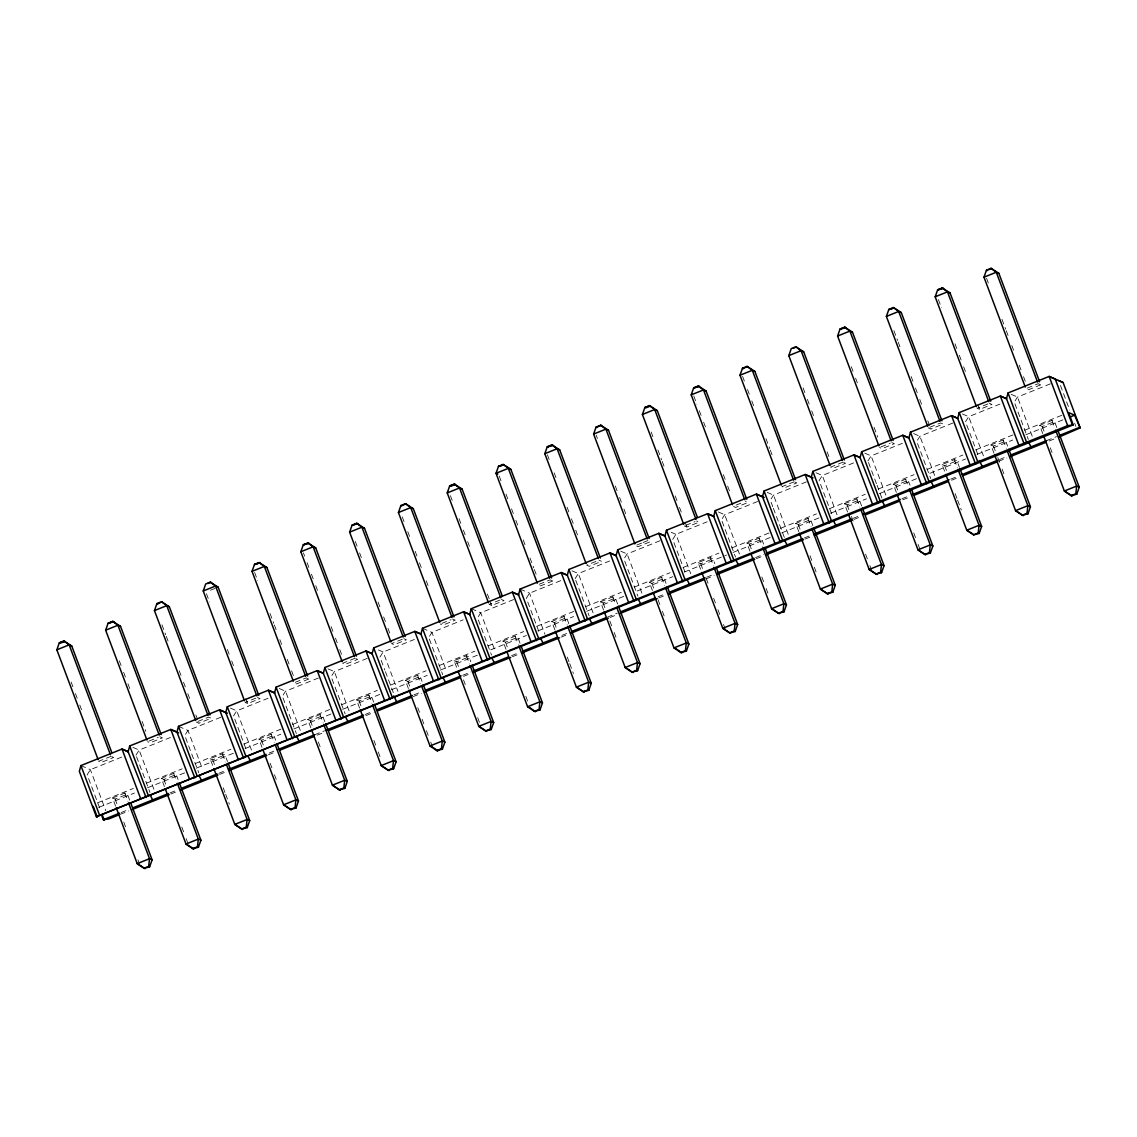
<?xml version="1.0" encoding="UTF-8"?>
<svg xmlns="http://www.w3.org/2000/svg" width="1137" height="1137" viewBox="0 0 1137 1137"><rect width="100%" height="100%" fill="white"/><g stroke="black" fill="none" stroke-linecap="round" stroke-linejoin="round"><path stroke-width="0.75" stroke-dasharray="5 3.75" d="M135.971 755.139L139.155 750.065L170.408 737.501M233.554 715.912L236.752 710.838L267.991 698.289M283.156 695.034L285.543 691.225L318.431 678.007M379.943 657.072L383.141 652.013L414.38 639.449M429.544 636.194L431.932 632.399L463.185 619.836M575.137 578.634L578.321 573.56L609.574 560.996M672.72 539.407L675.918 534.333L707.171 521.784M722.322 518.529L724.71 514.72L757.612 501.502M867.915 460.954L871.113 455.894L902.352 443.331M965.512 421.742L968.696 416.668L999.949 404.104M1015.099 400.849L1017.501 397.055L1050.389 383.837M210.43 590.245L215.049 588.383M149.089 741.054L158.299 737.344M197.881 721.441L208.639 717.12L211.226 718.229L198.932 723.175L196.346 722.052M255.896 698.118L245.137 702.439L247.724 703.561L260.018 698.615L257.431 697.507M402.285 639.278L391.526 643.613L394.113 644.722L406.406 639.79L403.82 638.667M441.867 623.374L451.076 619.679M499.882 600.066L489.123 604.387L491.71 605.509L504.004 600.563L501.417 599.441M595.93 561.451L586.72 565.16L589.307 566.283L601.601 561.337L599.014 560.214M637.047 544.936L641.652 543.074M643.201 542.463L647.806 540.601L650.392 541.724L638.099 546.67L635.512 545.547M685.838 525.322L695.062 521.613M740.784 503.236L733.109 506.32L735.696 507.443L747.99 502.497L745.403 501.389M881.033 446.869L890.257 443.16M929.824 427.256L940.583 422.936L943.17 424.058L930.876 429.004L928.289 427.882M987.84 403.948L977.081 408.268L979.668 409.391L991.961 404.445L989.375 403.322M308.823 679.016L296.515 683.948L293.929 682.825L306.237 677.894L308.823 679.016L307.587 675.733M552.795 580.95L540.501 585.896L537.915 584.773L550.209 579.827L552.795 580.95L551.573 577.667M684.303 525.934L686.89 527.056L699.184 522.11L696.597 521.002M1040.767 384.832L1028.473 389.778L1025.887 388.655L1038.18 383.709L1040.767 384.832L1039.531 381.549M121.602 757.114L90.363 769.678L87.165 774.752L100.568 810.397M220.848 717.234L187.96 730.451L184.762 735.525L198.762 772.79M367.237 658.394L334.349 671.612L331.151 676.686L345.165 713.951M513.626 599.569L480.738 612.786L477.54 617.86L491.554 655.111M560.783 580.609L529.529 593.173L526.332 598.247L539.734 633.892M660.014 540.729L627.127 553.946L623.929 559.02L637.942 596.285M806.403 481.889L773.515 495.107L770.317 500.181L772.762 506.661M853.56 462.944L822.307 475.493L819.123 480.567L832.511 516.212M952.792 423.063L919.904 436.281L916.706 441.341L930.72 478.606M97.54 802.836L133.327 788.453M146.332 783.222L182.119 768.839M195.138 763.609L230.925 749.24M243.929 744.01L281.336 728.973M292.721 724.397L330.142 709.36M341.526 704.784L377.313 690.401M390.318 685.17L426.105 670.787M439.124 665.557L474.896 651.174M487.915 645.944L523.702 631.561M536.707 626.331L574.114 611.294M585.512 606.717L621.285 592.334M634.304 587.104L670.091 572.721M683.095 567.505L718.882 553.122M731.901 547.892L769.308 532.855M780.693 528.279L816.48 513.896M829.484 508.665L865.271 494.282M878.29 489.052L914.063 474.669M927.081 469.439L962.868 455.056M975.873 449.826L1013.294 434.789M1024.679 430.212L1062.086 415.176M115.633 806.19L112.549 797.975L124.843 793.029L127.429 794.152L129.888 800.718M164.424 786.577L161.34 778.362L173.634 773.43L176.221 774.539L178.068 779.47M212.605 765.315L210.132 758.749L222.426 753.817L225.012 754.925L227.485 761.492M262.022 747.35L258.938 739.135L271.231 734.204L273.818 735.326L275.666 740.244M310.813 727.737L307.729 719.536L320.023 714.59L322.61 715.713L325.083 722.279M359.605 708.124L356.521 699.923L368.814 694.977L371.401 696.1L373.874 702.666M408.41 688.51L405.326 680.31L417.62 675.364L420.207 676.487L422.054 681.404M456.591 667.263L454.118 660.696L466.412 655.751L468.998 656.873L470.846 661.791M505.993 649.284L502.909 641.083L515.203 636.137L517.79 637.26L520.263 643.826M554.799 629.685L551.715 621.47L564.009 616.524L566.596 617.647L569.054 624.213M603.591 610.072L600.507 601.857L612.8 596.911L615.387 598.034L617.86 604.6M652.396 590.458L649.298 582.243L661.606 577.312L664.193 578.42L666.04 583.352M700.563 569.196L698.104 562.63L710.398 557.698L712.984 558.807L714.832 563.739M749.979 551.232L746.895 543.017L759.189 538.085L761.776 539.208L763.623 544.126M798.785 531.619L795.687 523.418L807.995 518.472L810.582 519.595L813.04 526.161M847.577 512.005L844.493 503.805L856.786 498.859L859.373 499.982L861.846 506.548M896.368 492.392L893.284 484.191L905.578 479.245L908.165 480.368L910.026 485.286M944.549 471.144L942.09 464.578L954.384 459.632L956.97 460.755L959.429 467.321M993.965 453.166L990.881 444.965L1003.175 440.019L1005.762 441.142L1007.609 446.074M1042.757 433.567L1039.673 425.352L1051.967 420.406L1054.553 421.529L1057.026 428.095M112.549 797.975L115.135 799.098L127.429 794.152M161.34 778.362L163.927 779.485L176.221 774.539M210.132 758.749L212.718 759.871L225.012 754.925M258.938 739.135L261.524 740.258L273.818 735.326M307.729 719.536L310.316 720.645L322.61 715.713M356.521 699.923L359.107 701.032L371.401 696.1M405.326 680.31L407.913 681.433L420.207 676.487M454.118 660.696L456.704 661.819L468.998 656.873M502.909 641.083L505.496 642.206L517.79 637.26M551.715 621.47L554.302 622.593L566.596 617.647M600.507 601.857L603.093 602.98L615.387 598.034M649.298 582.243L651.885 583.366L664.193 578.42M698.104 562.63L700.69 563.753L712.984 558.807M746.895 543.017L749.482 544.14L761.776 539.208M795.687 523.418L798.273 524.527L810.582 519.595M844.493 503.805L847.079 504.913L859.373 499.982M893.284 484.191L895.871 485.314L908.165 480.368M942.09 464.578L944.676 465.701L956.97 460.755M990.881 444.965L993.468 446.088L1005.762 441.142M1039.673 425.352L1042.259 426.474L1054.553 421.529M98.677 807.412L134.464 793.029M147.483 787.799L184.89 772.762M196.275 768.186L233.682 753.149M245.08 748.572L280.853 734.189M293.872 728.959L331.279 713.922M342.663 709.346L380.071 694.309M391.469 689.733L427.242 675.35M440.261 670.119L477.668 655.083M490.687 649.867L526.459 635.484M537.858 630.907L573.631 616.524M586.649 611.294L624.057 596.257M637.075 591.027L672.862 576.644M684.247 572.067L726.529 555.069M733.038 552.454L770.445 537.417M781.83 532.841L819.251 517.804M830.635 513.228L866.408 498.845M879.427 493.614L916.834 478.578M929.853 473.347L965.64 458.978M977.024 454.402L1012.811 440.019M1025.816 434.789L1063.223 419.752M121.204 812.529L127.714 809.914M169.996 792.915L176.505 790.3M218.801 773.302L225.297 770.687M269.213 753.035L274.102 751.074M314.764 734.729L324.528 730.807M365.19 714.462L371.685 711.847M413.982 694.863L420.491 692.248M462.773 675.25L470.917 671.981M511.579 655.637L518.074 653.022M562.005 635.37L566.88 633.408M607.542 617.064L617.306 613.141M657.968 596.797L664.477 594.182M706.759 577.184L713.269 574.569M755.551 557.571L763.694 554.302M804.356 537.957L810.866 535.342M853.148 518.344L859.657 515.729M901.954 498.745L908.449 496.13M950.745 479.132L957.255 476.517M999.537 459.519L1006.046 456.903M1046.708 440.559L1056.472 436.636M120.38 814.291L128.609 810.979M170.82 794.024L177.4 791.38M219.626 774.411L226.192 771.767M268.417 754.797L274.998 752.154M317.209 735.184L323.789 732.541M366.015 715.571L374.229 712.259M413.157 696.626L421.386 693.314M463.598 676.344L470.178 673.701M512.403 656.731L518.969 654.088M561.195 637.118L567.775 634.474M609.986 617.519L616.567 614.861M658.792 597.906L665.372 595.262M705.935 578.946L714.164 575.649M756.375 558.679L762.955 556.036M805.181 539.066L813.396 535.754M853.972 519.453L860.553 516.809M902.764 499.839L909.344 497.196M951.57 480.226L958.15 477.583M998.712 461.281L1006.941 457.969M1049.167 441L1055.733 438.356M1011.191 394.326L1017.501 397.055L1032.922 438.086M962.399 413.939L968.696 416.668L983.505 456.051M913.594 433.552L919.904 436.281L934.713 475.664M891.792 442.549L894.378 443.672L882.085 448.603L879.498 447.495M864.802 453.151L871.113 455.894L885.908 495.277M816.011 472.765L822.307 475.493L837.727 516.539M767.205 492.378L773.515 495.107L788.936 536.152M718.413 511.991L724.71 514.72L739.519 554.117M671.185 532.287L675.918 534.333L690.727 573.73M620.816 551.218L627.127 553.946L641.936 593.343M572.025 570.831L578.321 573.56L593.756 614.591M520.078 589.08L529.529 593.173L544.95 634.204M471.272 608.693L480.738 612.786L495.547 652.169M452.625 619.054L455.212 620.177L442.904 625.123L440.317 624M422.481 628.306L431.932 632.399L446.742 671.782M378.408 649.952L383.141 652.013L397.95 691.395M328.039 668.883L334.349 671.612L349.77 712.657M279.247 688.496L285.543 691.225L300.978 732.256M230.441 708.109L236.752 710.838L251.561 750.235M178.495 726.358L187.96 730.451L202.756 769.848M159.834 736.719L162.42 737.842L150.127 742.788L147.54 741.665M132.858 747.336L139.155 750.065L153.964 789.462M80.912 765.585L90.363 769.678L105.784 810.709M1060.451 385.457L1069.718 410.073M1074.65 423.206L1075.886 426.489M1051.967 420.406L1054.44 426.972M986.575 278.309L988.423 283.227M1001.967 319.284L1005.676 329.119M1006.288 330.768L1008.135 335.685M1011.831 345.52L1013.678 350.438M1019.221 365.19L1021.069 370.108M1023.542 376.66L1025.389 381.577M1042.259 426.474L1044.107 431.392M1050.29 447.807L1052.137 452.739M1014.915 403.749L1028.303 439.394M1003.175 440.019L1006.259 448.234M938.395 299.557L941.464 307.757M955.023 343.815L956.871 348.732M959.344 355.284L961.191 360.202M963.65 366.768L965.498 371.685M977.82 404.474L979.668 409.391M993.468 446.088L997.163 455.937M997.789 457.571L999.636 462.503M1002.109 469.069L1003.957 473.987M966.72 424.982L978.9 457.372M954.384 459.632L957.468 467.847M893.909 330.64L897.605 340.475M898.216 342.123L900.063 347.041M911.163 376.546L913.011 381.463M915.47 388.015L917.317 392.933M919.79 399.485L921.638 404.402M927.792 420.804L930.876 429.004M944.676 465.701L947.135 472.267M955.165 493.6L957.013 498.532M957.624 500.166L961.333 510.016M905.578 479.245L908.051 485.812M851.272 366.64L853.12 371.557M855.578 378.124L857.426 383.041M874.069 427.299L877.764 437.134M895.871 485.314L898.344 491.88M913.764 532.912L915.612 537.829M918.085 544.396L919.932 549.327M868.526 462.574L876.442 483.637M877.053 485.257L881.914 498.219M856.786 498.859L859.87 507.059M803.092 387.902L804.939 392.819M807.398 399.371L809.246 404.289M811.719 410.841L813.566 415.758M827.125 451.83L828.972 456.747M847.079 504.913L848.927 509.845M851.4 516.411L853.247 521.329M865.584 554.16L867.432 559.091M869.904 565.657L871.752 570.575M807.995 518.472L811.079 526.673M742.589 376.361L745.048 382.913M747.521 389.479L749.368 394.397M751.827 400.949L753.675 405.866M765.997 438.655L769.692 448.49M770.317 450.124L772.165 455.042M798.273 524.527L800.135 529.458M809.999 555.723L811.861 560.64M814.319 567.207L816.167 572.138M773.359 508.282L784.331 537.446M759.189 538.085L762.273 546.286M693.797 395.974L696.867 404.175M699.34 410.727L701.188 415.645M703.647 422.197L705.494 427.114M723.374 474.655L725.221 479.572M727.68 486.139L729.528 491.056M749.482 544.14L751.955 550.706M761.818 576.971L763.68 581.902M766.139 588.469L768.001 593.386M722.137 521.414L735.525 557.059M710.398 557.698L713.482 565.899M651.16 431.975L653.008 436.892M657.939 450.01L661.635 459.845M662.246 461.48L664.093 466.397M675.193 495.917L677.041 500.834M679.5 507.386L681.347 512.304M685.042 522.139L686.89 527.056M700.69 563.753L703.149 570.319M706.233 578.534L708.095 583.452M713.638 598.233L715.5 603.15M717.959 609.716L719.82 614.648M723.516 624.497L725.363 629.415M673.943 542.647L685.512 573.432M661.606 577.312L664.69 585.512M596.2 435.201L597.437 438.47M615.302 486.011L617.149 490.928M619.608 497.494L621.456 502.412M623.929 508.964L625.776 513.881M651.885 583.366L654.358 589.932M658.067 599.782L659.915 604.713M662.374 611.28L664.235 616.197M612.8 596.911L615.273 603.477M547.394 454.814L549.256 459.732M554.174 472.836L556.021 477.753M567.121 507.273L568.969 512.19M571.428 518.742L573.275 523.66M575.748 530.212L577.596 535.129M603.093 602.98L604.941 607.897M609.887 621.029L611.734 625.961M614.207 632.527L616.055 637.445M575.748 580.254L589.137 615.899M564.009 616.524L567.093 624.739M499.214 476.062L501.076 480.979M505.993 494.098L507.841 499.015M511.551 508.85L513.398 513.768M515.857 520.32L517.705 525.237M523.247 539.99L525.095 544.907M530.027 558.025L533.722 567.86M534.347 569.495L536.195 574.412M554.302 622.593L556.149 627.51M567.249 657.058L569.111 661.99M569.722 663.624L573.432 673.474M515.203 636.137L518.301 644.352M450.423 495.675L452.27 500.593M459.05 518.628L460.897 523.546M463.37 530.098L465.218 535.015M467.677 541.567L469.524 546.485M487.389 594.026L491.71 605.509M505.496 642.206L507.969 648.772M525.862 696.37L527.71 701.302M466.412 655.751L469.496 663.965M402.242 516.923L404.09 521.84M407.785 531.675L409.633 536.593M415.19 551.346L417.037 556.263M419.496 562.829L421.344 567.747M426.276 580.851L428.123 585.768M456.704 661.819L459.177 668.385M463.498 679.869L465.346 684.801M477.682 717.632L480.766 725.832M429.36 639.079L442.748 674.724M417.62 675.364L420.704 683.579M355.298 541.454L357.146 546.371M359.605 552.923L361.452 557.841M378.095 602.113L379.943 607.03M383.638 616.865L385.486 621.783M387.959 628.335L389.806 633.252M407.913 681.433L410.372 687.999M417.776 707.683L419.638 712.615M422.097 719.181L423.945 724.098M426.418 730.665L428.265 735.596M430.738 742.163L432.586 747.08M381.165 660.313L384.818 670.034M385.429 671.654L393.345 692.717M368.814 694.977L371.898 703.178M303.423 552.866L304.645 556.149M307.118 562.701L308.966 567.619M311.424 574.185L313.272 579.103M315.745 585.654L317.593 590.572M331.151 626.643L332.999 631.561M335.458 638.113L337.305 643.03M339.778 649.582L341.626 654.5M359.107 701.032L360.969 705.963M373.917 740.429L375.764 745.36M378.237 751.927L380.085 756.844M320.023 714.59L323.107 722.791M254.617 572.48L257.701 580.68M270.023 613.468L273.719 623.303M274.344 624.938L276.192 629.855M279.887 639.69L281.734 644.608M287.277 659.361L289.125 664.278M291.598 670.844L293.445 675.762M310.316 720.645L312.163 725.577M318.332 741.992L320.193 746.91M282.971 697.919L296.359 733.564M271.231 734.204L274.315 742.404M206.437 593.727L209.521 601.928M227.386 649.469L229.233 654.386M231.706 660.938L233.554 665.856M245.876 698.644L247.724 703.561M261.524 740.258L263.983 746.824M270.151 763.24L272.013 768.171M274.472 774.738L276.334 779.655M234.776 719.152L246.956 751.557M222.426 753.817L225.51 762.017M161.966 624.824L165.661 634.659M166.272 636.294L168.12 641.211M179.205 670.716L181.053 675.634M183.526 682.2L185.374 687.118M187.832 693.669L189.68 698.587M195.848 714.974L198.932 723.175M212.718 759.871L215.191 766.437M223.207 787.785L225.069 792.702M225.68 794.351L229.376 804.2M173.634 773.43L176.107 779.996M119.328 660.824L121.176 665.742M123.635 672.294L125.482 677.211M127.955 683.778L129.803 688.695M142.125 721.469L145.82 731.318M163.927 779.485L166.4 786.051M181.821 827.082L183.668 832.014M186.141 838.58L187.989 843.498M136.568 756.759L149.97 792.404M124.843 793.029L127.927 801.244M71.148 682.072L72.995 686.99M75.454 693.556L77.302 698.473M79.775 705.025L81.622 709.943M115.135 799.098L116.983 804.015M123.762 822.079L125.624 826.997M137.961 859.828L139.808 864.76M111.042 756.332L98.748 761.278L101.335 762.401L113.629 757.455L111.042 756.332M355.028 658.28L342.734 663.226L345.321 664.335L357.615 659.403L355.028 658.28M794.194 481.775L781.901 486.707L784.487 487.83L796.781 482.898L794.194 481.775M842.986 462.162L830.692 467.108L833.279 468.217L845.573 463.285L842.986 462.162"/><path stroke-width="1.5" d="M116.244 807.824L137.222 863.637L144.058 868.256L148.677 866.408L149.516 858.691L128.538 802.878M165.661 789.86L186.013 844.024L192.849 848.643L197.468 846.795L198.321 839.078L177.344 783.279M213.841 768.598L234.819 824.41L241.655 829.029L246.26 827.182L247.113 819.479L226.746 765.3M263.258 750.633L283.61 804.797L290.447 809.43L295.066 807.568L295.904 799.865L275.552 745.687M312.05 731.02L332.416 785.184L339.252 789.817L343.857 787.955L344.71 780.252L323.732 724.44M360.23 709.772L381.208 765.585L388.044 770.204L392.649 768.342L393.501 760.639L372.524 704.826M409.022 690.159L429.999 745.971L436.835 750.591L441.454 748.729L442.293 741.026L421.941 686.862M458.438 672.18L478.805 726.358L485.641 730.977L490.246 729.13L491.099 721.412L470.121 665.6M507.23 652.567L527.596 706.745L534.433 711.364L539.037 709.516L539.89 701.799L518.913 645.987M555.41 631.319L576.388 687.132L583.224 691.751L587.843 689.903L588.682 682.186L567.704 626.373M604.216 611.706L625.194 667.518L632.03 672.138L636.635 670.29L637.487 662.573L617.121 608.409M653.619 593.741L673.985 647.905L680.821 652.524L685.426 650.677L686.279 642.973L665.912 588.795M701.799 572.48L722.777 628.292L729.613 632.911L734.232 631.063L735.071 623.36L714.093 567.548M751.216 554.515L771.582 608.679L778.419 613.312L783.023 611.45L783.876 603.747L762.899 547.935M799.396 533.267L820.374 589.065L827.21 593.699L831.815 591.837L832.668 584.134L812.301 529.956M848.813 515.288L869.165 569.466L876.002 574.086L880.621 572.224L881.459 564.52L861.107 510.342M897.605 495.675L917.971 549.853L924.807 554.472L929.412 552.61L930.265 544.907L909.287 489.095M945.785 474.427L966.763 530.24L973.599 534.859L978.204 533.011L979.056 525.294L958.079 469.482M994.577 454.814L1015.554 510.627L1022.39 515.246L1027.009 513.398L1027.862 505.681L1007.496 451.517M1043.993 436.85L1064.36 491.013L1071.196 495.633L1075.801 493.785L1076.654 486.067L1055.676 430.255M128.325 751.784L122.014 749.056L80.912 765.585L79.334 771.355L96.375 816.721L1073.214 424.868L1068.595 412.56L1074.607 415.176L1080.15 427.882L1059.03 437.034M146.09 797.506L128.126 751.742L129.703 745.971L170.82 729.442L178.694 732.853M194.882 777.893L176.917 732.129L178.495 726.358L219.612 709.829L227.485 713.254M243.673 758.28L225.723 712.515L227.301 706.745L268.403 690.23L274.713 692.959M292.479 738.666L274.514 692.902L276.092 687.132L317.209 670.617L323.505 673.346M341.271 719.053L323.306 673.289L324.884 667.518L366 651.004L372.311 653.732M390.062 699.44L372.112 653.69L373.689 647.905L414.792 631.39L421.102 634.119M438.868 679.827L420.903 634.076L422.481 628.306L463.598 611.777L469.894 614.506M487.659 660.213L469.695 614.463L471.272 608.693L512.389 592.164L518.699 594.893M536.451 640.6L518.5 594.85L520.078 589.08L561.181 572.551L567.491 575.279M585.257 620.987L567.292 575.237L568.87 569.466L609.986 552.937L616.282 555.666M634.048 601.388L616.083 555.623L617.661 549.853L658.778 533.324L665.088 536.053M682.854 581.774L664.889 536.01L666.467 530.24L707.569 513.711L713.88 516.454M731.645 562.161L713.681 516.397L715.258 510.627L756.375 494.112L764.249 497.523M780.437 542.548L762.486 496.784L764.05 491.013L805.167 474.499L813.054 477.91M829.243 522.935L811.278 477.17L812.856 471.4L853.958 454.885L860.268 457.614M878.034 503.321L860.069 457.571L861.647 451.787L902.764 435.272L909.06 438.001M926.826 483.708L908.875 437.958L910.453 432.188L951.555 415.659L957.866 418.388M975.631 464.095L957.667 418.345L959.244 412.575L1000.361 396.046L1006.657 398.774M1024.423 444.482L1006.458 398.732L1008.036 392.961L1049.153 376.432L1063.095 382.515L1080.15 427.882M98.137 759.644L56.85 649.81L59.309 642.803L63.928 640.941L71.73 645.987L111.781 752.538M146.929 740.031L105.642 630.196L108.114 623.19L112.719 621.328L120.522 626.373L161.198 734.573M195.72 720.417L154.447 610.583L156.906 603.576L161.525 601.715L169.328 606.76L209.99 714.96M244.526 700.804L203.239 590.97L205.698 583.963L210.317 582.116L218.119 587.147L258.781 695.347M293.318 681.191L252.03 571.357L254.503 564.35L259.108 562.502L266.911 567.534L307.587 675.733M144.058 868.256L149.643 866.82L152.102 859.814L131.125 804.001M342.109 661.578L300.836 551.743L303.295 544.737L307.914 542.889L315.716 547.935L356.378 656.12M192.849 848.643L198.435 847.221L200.908 840.2L179.305 782.753M390.915 641.964L349.627 532.144L352.1 525.123L356.705 523.276L364.508 528.321L405.184 636.507M241.655 829.029L247.226 827.608L249.699 820.587L228.096 763.14M439.706 622.351L398.419 512.531L400.892 505.51L405.497 503.663L413.314 508.708L453.976 616.894M290.447 809.43L296.032 807.995L298.491 800.974L276.902 743.527M488.498 602.752L447.225 492.918L449.683 485.897L454.303 484.049L462.105 489.095L502.156 595.646M339.252 789.817L344.824 788.382L347.297 781.375L325.694 723.914M551.573 577.667L510.897 469.482L503.094 464.436L498.489 466.298L496.016 473.305L537.304 583.139M388.044 770.204L393.629 768.768L396.088 761.762L374.485 704.3M586.095 563.526L544.822 453.691L547.281 446.685L551.886 444.823L559.702 449.868L600.364 558.054M436.835 750.591L442.421 749.155L444.88 742.148L423.291 684.687M634.901 543.912L593.613 434.078L596.072 427.071L600.691 425.21L608.494 430.255L649.156 538.455M485.641 730.977L491.212 729.542L493.685 722.535L472.082 665.074M683.692 524.299L642.405 414.465L644.878 407.458L649.483 405.596L657.285 410.642L697.336 517.193M534.433 711.364L540.018 709.929L542.477 702.922L521.499 647.109M732.484 504.686L691.211 394.852L693.669 387.845L698.274 385.997L706.091 391.029L746.753 499.228M583.224 691.751L588.81 690.315L591.268 683.309L569.68 625.862M781.29 485.073L740.002 375.238L742.461 368.232L747.08 366.384L754.883 371.415L795.545 479.615M632.03 672.138L637.601 670.702L640.074 663.695L618.471 606.248M830.081 465.459L788.794 355.625L791.267 348.618L795.872 346.771L803.674 351.816L844.35 460.002M680.821 652.524L686.407 651.103L688.866 644.082L667.277 586.635M878.873 445.846L837.599 336.026L840.058 329.005L844.663 327.158L852.48 332.203L893.142 440.389M729.613 632.911L735.198 631.49L737.657 624.469L716.68 568.656M927.678 426.233L886.391 316.413L888.85 309.392L893.469 307.544L901.271 312.59L941.933 420.775M778.419 613.312L783.99 611.877L786.463 604.856L764.86 547.409M976.47 406.634L935.182 296.8L937.655 289.779L942.26 287.931L950.063 292.976L990.739 401.162M827.21 593.699L832.796 592.263L835.254 585.257L813.666 527.795M1025.261 387.021L983.988 277.186L986.447 270.18L991.052 268.318L998.869 273.363L1039.531 381.549M876.002 574.086L881.587 572.65L884.046 565.643L862.457 508.182M924.807 554.472L930.379 553.037L932.852 546.03L911.874 490.218M973.599 534.859L979.184 533.424L981.643 526.417L960.054 468.956M1022.39 515.246L1027.976 513.81L1030.435 506.804L1008.846 449.357M1071.196 495.633L1076.767 494.197L1079.24 487.19L1057.637 429.743M96.375 816.721L1067.657 425.679L1073.214 424.868M169.186 794.678L131.892 809.658M217.977 775.064L180.684 790.059M266.769 755.451L229.489 770.445M313.926 736.506L279.929 750.164M362.717 716.893L328.721 730.551M411.523 697.279L377.527 710.938M460.314 677.666L424.669 691.992M510.755 657.399L473.475 672.379M559.546 637.786L522.267 652.766M608.352 618.173L571.058 633.153M657.143 598.559L619.864 613.539M704.3 579.614L668.655 593.94M754.741 559.333L717.447 574.327M803.532 539.72L766.253 554.714M852.324 520.121L815.044 535.101M899.481 501.161L865.484 514.819M948.272 481.548L914.276 495.22M997.078 461.935L963.082 475.607M1045.869 442.321L1010.224 456.648M64.411 641.154L59.309 642.803M108.598 623.403L113.203 621.541M157.389 603.79L160.473 602.553M207.73 583.551L210.8 582.315M254.986 564.563L259.591 562.701M303.778 544.95L308.397 543.102M352.584 525.337L357.189 523.489M402.91 505.112L405.98 503.876M454.786 484.263L449.683 485.897M498.972 466.497L503.577 464.649M547.764 446.884L552.369 445.036M596.555 427.285L601.175 425.423M649.966 405.81L644.878 407.458M694.153 388.058L698.758 386.196M742.944 368.445L746.028 367.208M793.285 348.206L796.355 346.984M840.541 329.218L845.161 327.371M889.333 309.605L893.952 307.757M938.139 289.992L942.744 288.144M988.465 269.767L991.549 268.531M60.289 643.215L64.894 641.367M113.686 621.754L108.114 623.19M260.075 562.914L254.503 564.35M308.88 543.301L303.295 544.737M357.672 523.688L352.1 525.123M450.65 486.323L455.269 484.476M504.061 464.862L498.489 466.298M549.782 446.486L552.866 445.249M645.844 407.87L650.449 406.023M699.255 386.409L693.669 387.845M845.644 327.57L840.058 329.005M894.435 307.971L888.85 309.392M943.227 288.357L937.655 289.779M56.85 649.81L69.144 644.864L71.73 645.987M105.642 630.196L117.935 625.251L120.522 626.373M154.447 610.583L166.741 605.637L169.328 606.76M203.239 590.97L215.533 586.038L218.119 587.147M252.03 571.357L264.324 566.425L266.911 567.534M300.836 551.743L313.13 546.812L315.716 547.935M349.627 532.144L361.921 527.198L364.508 528.321M398.419 512.531L410.727 507.585L413.314 508.708M447.225 492.918L459.519 487.972L462.105 489.095M544.822 453.691L557.116 448.745L559.702 449.868M593.613 434.078L605.907 429.132L608.494 430.255M642.405 414.465L654.699 409.519L657.285 410.642M691.211 394.852L703.505 389.92L706.091 391.029M740.002 375.238L752.296 370.307L754.883 371.415M788.794 355.625L801.088 350.693L803.674 351.816M837.599 336.026L849.893 331.08L852.48 332.203M886.391 316.413L898.685 311.467L901.271 312.59M935.182 296.8L947.476 291.854L950.063 292.976M983.988 277.186L996.282 272.24L998.869 273.363M1069.732 417.137L1074.607 415.176M101.577 815.101L103.311 819.72L119.57 813.182M132.588 807.952L168.375 793.569M181.38 788.339L217.167 773.956M228.551 769.379L265.973 754.343M277.357 749.766L314.764 734.729M326.148 730.153L363.556 715.116M376.574 709.886L412.361 695.503M425.366 690.287L461.153 675.904M474.157 670.674L508.324 656.944M522.963 651.06L557.116 637.331M571.755 631.447L605.922 617.718M620.56 611.834L654.713 598.105M669.352 592.221L705.139 577.838M718.143 572.607L753.93 558.224M766.949 552.994L802.722 538.611M814.106 534.035L851.528 518.998M862.912 514.421L900.319 499.399M911.703 494.822L949.111 479.786M962.129 474.555L997.916 460.172M1010.921 454.942L1046.708 440.559M1059.727 435.329L1079.24 427.484M118.731 814.945L108.868 818.924L103.311 819.72M527.596 706.745L539.89 701.799L542.477 702.922M986.447 270.18L987.413 270.592M1031.358 447.481L1028.715 442.478M1079.24 487.19L1076.654 486.067L1064.36 491.013L1072.163 496.059M1075.801 493.785L1076.767 494.197M982.553 467.094L979.341 460.556M742.461 368.232L743.442 368.658M1030.435 506.804L1027.862 505.681L1015.554 510.627L1023.371 515.672M1027.009 513.398L1027.976 513.81M933.761 486.707L931.118 481.704M981.643 526.417L979.056 525.294L966.763 530.24L973.272 534.305M978.204 533.011L979.184 533.424M884.97 506.32L882.326 501.318M932.852 546.03L930.265 544.907L917.971 549.853L925.774 554.884M929.412 552.61L930.379 553.037M836.164 525.934L833.52 520.931M596.072 427.071L597.053 427.484M884.046 565.643L881.459 564.52L869.165 569.466L876.982 574.498M880.621 572.224L881.587 572.65M787.372 545.547L784.729 540.53M547.281 446.685L548.247 447.097M835.254 585.257L832.668 584.134L820.374 589.065L828.177 594.111M831.815 591.837L832.796 592.263M738.581 565.16L735.923 560.143M510.897 469.482L503.094 464.436M497.793 474.072L496.016 473.305L508.31 468.359L549.597 578.193M786.463 604.856L783.876 603.747L771.582 608.679L779.385 613.724M783.023 611.45L783.99 611.877M689.775 584.773L687.132 579.756M737.657 624.469L735.071 623.36L722.777 628.292L730.594 633.337M734.232 631.063L735.198 631.49M640.984 604.387L638.34 599.37M400.892 505.51L401.858 505.937M688.866 644.082L686.279 642.973L673.985 647.905L676.572 649.028M685.426 650.677L686.407 651.103M592.178 624L589.534 618.983M640.074 663.695L637.487 662.573L625.194 667.518L632.996 672.564M636.635 670.29L637.601 670.702M543.387 643.599L540.743 638.596M591.268 683.309L588.682 682.186L576.388 687.132L584.205 692.177M587.843 689.903L588.81 690.315M494.595 663.212L491.951 658.209M539.037 709.516L540.018 709.929M445.789 682.825L443.146 677.823M493.685 722.535L491.099 721.412L478.805 726.358L486.608 731.404M490.246 729.13L491.212 729.542M396.998 702.439L393.772 695.887M156.906 603.576L157.872 603.989M444.88 742.148L442.293 741.026L429.999 745.971L432.586 747.08M441.454 748.729L442.421 749.155M348.206 722.052L345.563 717.049M396.088 761.762L393.501 760.639L381.208 765.585L389.01 770.616M392.649 768.342L393.629 768.768M299.401 741.665L296.757 736.648M347.297 781.375L344.71 780.252L332.416 785.184L340.219 790.229M343.857 787.955L344.824 788.382M250.609 761.278L247.965 756.261M298.491 800.974L295.904 799.865L283.61 804.797L291.413 809.842M295.066 807.568L296.032 807.995M201.817 780.892L199.174 775.875M249.699 820.587L247.113 819.479L234.819 824.41L242.622 829.456M246.26 827.182L247.226 827.608M153.012 800.505L150.368 795.488M200.908 840.2L198.321 839.078L186.013 844.024L193.83 849.069M197.468 846.795L198.435 847.221M152.102 859.814L149.516 858.691L137.222 863.637L145.024 868.682M148.677 866.408L149.643 866.82M1006.458 398.732L1000.361 396.046L1018.866 445.292M957.667 418.345L951.555 415.659L970.06 464.905M908.875 437.958L902.764 435.272L921.268 484.518M860.069 457.571L853.958 454.885L872.477 504.117M811.278 477.17L805.167 474.499L823.671 523.731M762.486 496.784L756.375 494.112L774.88 543.344M713.681 516.397L707.569 513.711L726.088 562.957M664.889 536.01L658.778 533.324L677.282 582.57M616.083 555.623L609.986 552.937L628.491 602.184M567.292 575.237L561.181 572.551L579.699 621.797M518.5 594.85L512.389 592.164L530.894 641.41M469.695 614.463L463.598 611.777L482.102 661.023M420.903 634.076L414.792 631.39L433.311 680.622M372.112 653.69L366 651.004L384.505 700.236M323.306 673.289L317.209 670.617L335.713 719.849M274.514 692.902L268.403 690.23L286.922 739.462M225.723 712.515L219.612 709.829L238.116 759.075M176.917 732.129L170.82 729.442L189.325 778.689M128.126 751.742L122.014 749.056L140.519 798.302M1058.604 380.525L1063.095 382.515M991.052 268.318L996.282 272.24L1037.555 382.075M942.26 287.931L947.476 291.854L988.764 401.688M893.469 307.544L898.685 311.467L939.972 421.301M844.663 327.158L849.893 331.08L891.166 440.914M795.872 346.771L801.088 350.693L842.375 460.528M747.08 366.384L752.296 370.307L793.583 480.127M698.274 385.997L703.505 389.92L744.778 499.74M649.483 405.596L654.699 409.519L695.986 519.353M600.691 425.21L605.907 429.132L647.195 538.966M551.886 444.823L557.116 448.745L598.389 558.58M677.879 650.009L681.788 652.951M454.303 484.049L459.519 487.972L500.806 597.806M405.497 503.663L410.727 507.585L452 617.419M356.705 523.276L361.921 527.198L403.209 637.033M530.183 707.868L535.399 711.79M307.914 542.889L313.13 546.812L354.417 656.646M259.108 562.502L264.324 566.425L305.611 676.245M433.893 748.061L437.802 751.003M210.317 582.116L215.533 586.038L256.82 695.858M161.525 601.715L166.741 605.637L208.014 715.471M112.719 621.328L117.935 625.251L159.223 735.085M63.928 640.941L69.144 644.864L110.431 754.698M1072.305 424.485L1055.264 379.118L1049.153 376.432L1067.657 425.679M1008.036 392.961L1026.54 442.194M959.244 412.575L977.749 461.807M910.453 432.188L928.957 481.42M861.647 451.787L880.152 501.033M812.856 471.4L831.36 520.647M764.05 491.013L782.569 540.26M715.258 510.627L733.763 559.873M666.467 530.24L684.971 579.486M617.661 549.853L636.18 599.1M568.87 569.466L587.374 618.699M520.078 589.08L538.583 638.312M471.272 608.693L489.791 657.925M422.481 628.306L440.985 677.538M373.689 647.905L392.194 697.152M324.884 667.518L343.402 716.765M276.092 687.132L294.597 736.378M227.301 706.745L245.805 755.991M178.495 726.358L197.014 775.605M129.703 745.971L148.208 795.218M102.387 815.257L104.22 820.118M80.912 765.585L99.416 814.817M93.234 806.346L97.285 817.105"/></g></svg>
